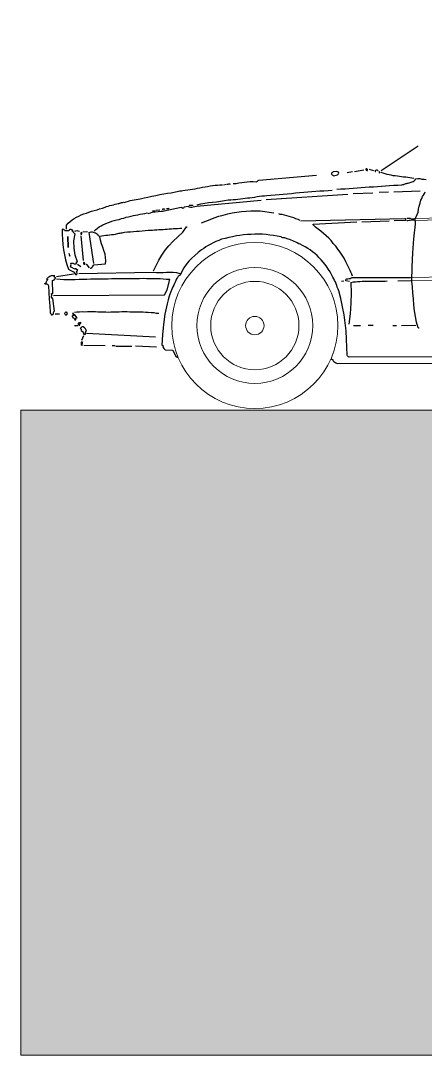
# Model space of a CAD drawing. Header units: metres. Extents: x -45 to 1930, y -347 to 488.
# Drawn here: x 179.321 to 180.953, y -146.249 to -142.077 of the extents above; entities that cross this region are included whole.
import ezdxf

# ---------------------------------------------------------------- set-up
doc = ezdxf.new("R2010")
doc.units = ezdxf.units.M
doc.layers.add('FLOATINGWINDOWS', color=2, linetype='Continuous', plot=False)
doc.layers.add('SRAFY', color=3, linetype='Continuous')
doc.layers.add('ZDIVO', color=1, linetype='Continuous')

# ---------------------------------------------------------------- blocks, each defined once
blk = doc.blocks.new('BMW5-BOK')
at = {"lineweight": 0}
for p, q in [((3.4421, 0.7929), (1.4567, 0.7598)), ((3.4429, 0.7977), (1.4711, 0.7676)), ((3.3241, 0.556), (1.472, 0.5299)), ((1.4718, 0.5172), (3.3004, 0.5284))]:
    blk.add_line(p, q, dxfattribs=at)
for points in [[(1.1752, 0.8855), (1.1911, 0.8869), (1.2079, 0.8875), (1.2239, 0.8889), (1.2406, 0.8902), (1.2566, 0.8908), (1.2726, 0.8922), (1.2893, 0.8936), (1.3053, 0.895), (1.3221, 0.8955), (1.338, 0.8969), (1.3548, 0.8983), (1.3708, 0.8989), (1.3875, 0.9003), (1.4043, 0.9017), (1.4202, 0.9022), (1.437, 0.9036), (1.441, 0.9043), (1.4442, 0.9051), (1.4466, 0.9059), (1.4498, 0.9074), (1.4522, 0.9082), (1.4554, 0.909), (1.4578, 0.9097), (1.4618, 0.9105), (1.4666, 0.9112), (1.4706, 0.9127), (1.4746, 0.9135), (1.4786, 0.915), (1.4826, 0.9166), (1.4867, 0.9197), (1.4899, 0.9229), (1.4931, 0.9268), (1.5011, 0.9283), (1.5099, 0.9282), (1.5178, 0.9265), (1.5266, 0.9256), (1.5346, 0.9247)], [(1.5068, 0.3245), (1.506, 0.3245), (1.5052, 0.3253), (1.5036, 0.3262), (1.5028, 0.3269), (1.496, 0.3494), (1.4915, 0.3725), (1.4878, 0.3957), (1.4857, 0.4197), (1.4836, 0.4436), (1.4815, 0.4676), (1.4795, 0.4915), (1.4766, 0.5147), (1.4781, 0.5721), (1.4813, 0.6287), (1.4852, 0.686), (1.4915, 0.7442), (1.4924, 0.749), (1.4917, 0.7538), (1.4909, 0.7577), (1.4894, 0.7618), (1.5025, 0.7935), (1.5035, 0.8054), (1.5068, 0.8174), (1.5102, 0.8293), (1.5135, 0.8412), (1.5168, 0.8483), (1.5201, 0.8555), (1.5242, 0.8618), (1.5283, 0.8681), (1.5315, 0.8745)], [(1.354, 0.9605), (1.502, 1.0598)], [(1.2463, 0.9564), (1.2839, 0.9638)], [(1.2982, 0.9613), (1.2982, 0.9613), (1.2982, 0.9629), (1.2982, 0.9636), (1.2982, 0.9636), (1.2982, 0.9652), (1.2967, 0.9661), (1.2959, 0.9677), (1.2943, 0.9677), (1.2935, 0.9677), (1.2927, 0.9677), (1.2919, 0.9669), (1.2919, 0.9653), (1.2919, 0.9645), (1.2934, 0.9629), (1.2942, 0.9621), (1.295, 0.9605), (1.2958, 0.9605), (1.2966, 0.9613), (1.2974, 0.9613), (1.2982, 0.9613)], [(1.3237, 0.9601), (1.3062, 0.9643)], [(1.3316, 0.9552), (1.3308, 0.9552), (1.33, 0.9569), (1.3292, 0.9577), (1.3293, 0.9584), (1.3301, 0.96), (1.3309, 0.9616), (1.3325, 0.9624), (1.3341, 0.9632), (1.3365, 0.9631), (1.3381, 0.9623), (1.3396, 0.9607), (1.3412, 0.9583)], [(0.7568, 0.9085), (0.768, 0.9091), (0.7791, 0.9114), (0.7912, 0.9128), (0.8023, 0.9143), (0.8135, 0.9157), (0.8255, 0.9164), (0.8374, 0.9162), (0.8494, 0.9153), (0.8518, 0.916), (0.855, 0.9184), (0.8574, 0.92), (0.8606, 0.9215), (1.0922, 0.9416)], [(1.1615, 0.9399), (1.1671, 0.9414), (1.1719, 0.9422), (1.1768, 0.9437), (1.1816, 0.9476), (1.1824, 0.9508), (1.1809, 0.954), (1.1777, 0.9556), (1.1745, 0.9573), (1.1601, 0.9551), (1.1585, 0.9543), (1.1561, 0.9535), (1.1545, 0.9512), (1.1529, 0.9496), (1.1537, 0.9464), (1.156, 0.944), (1.1584, 0.9416), (1.1607, 0.9399), (1.1607, 0.9399), (1.1615, 0.9399), (1.1615, 0.9399), (1.1615, 0.9399)], [(1.216, 0.9535), (1.2383, 0.9565)], [(1.3467, 0.9502), (1.3467, 0.9518), (1.3475, 0.9534), (1.3483, 0.9542), (1.3484, 0.9558), (1.3468, 0.955), (1.3467, 0.9534), (1.3459, 0.9518), (1.3467, 0.9502)], [(1.4852, 0.9285), (1.4772, 0.9302), (1.4693, 0.9311), (1.4605, 0.9328), (1.4525, 0.9337), (1.4438, 0.9346), (1.4358, 0.9355), (1.4271, 0.9364), (1.4191, 0.9381), (1.4104, 0.939), (1.4024, 0.9399), (1.3936, 0.9417), (1.3857, 0.9434), (1.3777, 0.9451), (1.3698, 0.9476), (1.3619, 0.95), (1.3539, 0.9526)], [(0.0845, 0.7243), (0.0839, 0.7403), (0.0912, 0.7481), (0.0984, 0.7552), (0.1065, 0.7615), (0.1153, 0.767), (0.1242, 0.7724), (0.1338, 0.7771), (0.1434, 0.7818), (0.1539, 0.7856), (0.1643, 0.7895), (0.1747, 0.7925), (0.1851, 0.7963), (0.1963, 0.7994), (0.2075, 0.8024), (0.2179, 0.8063), (0.2291, 0.8093), (0.2396, 0.8132), (0.246, 0.8155), (0.2524, 0.817), (0.2596, 0.8193), (0.2668, 0.8208), (0.2732, 0.8223), (0.2804, 0.8246), (0.2868, 0.8261), (0.2932, 0.8284), (0.2964, 0.8284), (0.2996, 0.8291), (0.3028, 0.8299), (0.3052, 0.8315), (0.3076, 0.8322), (0.3108, 0.8322), (0.314, 0.8329), (0.3171, 0.8321), (0.3252, 0.8352), (0.334, 0.8375), (0.3412, 0.8398), (0.3492, 0.8413), (0.3572, 0.8427), (0.3652, 0.8442), (0.3732, 0.8457), (0.3811, 0.8472), (0.3971, 0.851), (0.4123, 0.854), (0.4283, 0.8578), (0.4443, 0.8607), (0.4603, 0.8637), (0.4763, 0.8667), (0.4915, 0.8689), (0.5067, 0.8711), (0.5123, 0.8726), (0.5187, 0.8741), (0.5243, 0.8749), (0.5307, 0.8764), (0.5363, 0.8771), (0.5419, 0.8786), (0.5474, 0.8794), (0.553, 0.8809), (0.5626, 0.8815), (0.573, 0.883), (0.5826, 0.8845), (0.593, 0.8859), (0.6026, 0.8874), (0.613, 0.8896), (0.6226, 0.8911), (0.633, 0.8934), (0.6434, 0.8948), (0.653, 0.8963), (0.6633, 0.8986), (0.6729, 0.9), (0.6833, 0.9015), (0.6929, 0.9022), (0.7033, 0.9028), (0.7128, 0.9035)], [(0.6113, 0.8227), (0.6257, 0.8265), (0.6417, 0.8287), (0.6569, 0.8317), (0.6729, 0.8331), (0.6888, 0.8352), (0.7048, 0.8374), (0.7208, 0.8396), (0.736, 0.8426), (0.7464, 0.8432), (0.7559, 0.8439), (0.7655, 0.8446), (0.7759, 0.8453), (0.7855, 0.8467), (0.7951, 0.8474), (0.8047, 0.8489), (0.8142, 0.8503), (0.8238, 0.851), (0.8334, 0.8525), (0.843, 0.8539), (0.8534, 0.8554), (0.863, 0.8569), (0.8726, 0.8584), (0.8822, 0.859), (0.8917, 0.8605), (0.9085, 0.8619), (0.9253, 0.8632), (0.942, 0.8646), (0.958, 0.866), (0.9748, 0.8674), (0.9915, 0.8688), (1.0083, 0.8709), (1.0243, 0.8723), (1.041, 0.8729), (1.057, 0.8743), (1.0738, 0.8757), (1.0897, 0.877), (1.1065, 0.8784), (1.1225, 0.879), (1.1392, 0.8804), (1.1552, 0.881)], [(0.7168, 0.9034), (0.7296, 0.9057)], [(0.7328, 0.9056), (0.736, 0.9064), (0.7392, 0.9071), (0.7416, 0.9071), (0.7448, 0.9063)], [(1.4047, 0.8745), (1.51, 0.8795)], [(0.196, 0.7164), (0.2025, 0.7228), (0.2089, 0.7283), (0.2162, 0.7337), (0.2234, 0.7384), (0.2314, 0.7423), (0.2403, 0.7462), (0.2491, 0.7501), (0.2579, 0.7531), (0.2675, 0.7562), (0.2771, 0.7593), (0.2867, 0.7615), (0.2963, 0.7638), (0.3059, 0.7669), (0.3155, 0.7691), (0.3251, 0.7722), (0.3348, 0.7745), (0.3444, 0.7767), (0.354, 0.779), (0.3627, 0.7805), (0.3723, 0.7827), (0.3811, 0.7842), (0.3907, 0.7865), (0.3995, 0.788), (0.4091, 0.7902), (0.4163, 0.7878), (0.4291, 0.7924), (0.4666, 0.7975), (0.469, 0.7974), (0.473, 0.7974), (0.4762, 0.7981), (0.4786, 0.7989), (0.5466, 0.8124), (0.5482, 0.8123), (0.549, 0.8115), (0.5506, 0.8099), (0.5521, 0.8091), (0.5545, 0.8099), (0.5569, 0.8106), (0.5586, 0.813), (0.5602, 0.8146), (0.5746, 0.8168), (0.5785, 0.8143), (0.5841, 0.8127), (0.5897, 0.8134), (0.5945, 0.8149), (0.6088, 0.8171), (0.8692, 0.8416)], [(0.8891, 0.8446), (1.2188, 0.865)], [(1.2404, 0.8687), (1.3201, 0.8708)], [(1.3449, 0.8729), (1.3824, 0.8748)], [(0.4315, 0.7979), (0.4315, 0.7979), (0.4324, 0.7987), (0.4324, 0.7987), (0.4324, 0.7987), (0.4403, 0.7986), (0.4403, 0.7986), (0.4411, 0.7986), (0.4419, 0.7978), (0.4419, 0.7978)], [(0.4444, 0.801), (0.4603, 0.8023)], [(0.4723, 0.8022), (0.4723, 0.803), (0.4723, 0.8046), (0.4723, 0.8054), (0.4723, 0.8061), (0.4739, 0.8069), (0.4763, 0.8069), (0.4787, 0.8061), (0.4803, 0.8045)], [(0.4891, 0.8044), (0.4891, 0.8044), (0.4891, 0.8059), (0.4891, 0.8067), (0.4891, 0.8067), (0.4907, 0.8075), (0.4931, 0.8083), (0.4963, 0.8082), (0.4987, 0.809)], [(0.5786, 0.8207), (0.5953, 0.8205)], [(0.6287, 0.7499), (0.6456, 0.7568), (0.6632, 0.7638), (0.68, 0.7699), (0.6984, 0.7761), (0.7161, 0.7814), (0.7344, 0.786), (0.7529, 0.7897), (0.7712, 0.7927), (0.7904, 0.7956), (0.8088, 0.797), (0.8279, 0.7983), (0.8463, 0.7989), (0.8654, 0.7978), (0.8837, 0.796), (0.902, 0.7934), (0.9203, 0.7899)], [(1.0268, 0.759), (1.0181, 0.7631), (1.0093, 0.7665), (1.0006, 0.7697), (0.9919, 0.7722), (0.9823, 0.7756), (0.9728, 0.7781), (0.9641, 0.7806), (0.9545, 0.7839), (0.9505, 0.784), (0.9466, 0.784), (0.9434, 0.7849), (0.9402, 0.7865)], [(1.0299, 0.7574), (1.4488, 0.7679), (1.4504, 0.7671), (1.4519, 0.7654), (1.4519, 0.7622), (1.4519, 0.7599), (1.4064, 0.7581)], [(1.2376, 0.5354), (1.2353, 0.5434), (1.2314, 0.5506), (1.2283, 0.5578), (1.2244, 0.5659), (1.2182, 0.5795), (1.2112, 0.5931), (1.2042, 0.6068), (1.1964, 0.6196), (1.1886, 0.6317), (1.1792, 0.6438), (1.1706, 0.6559), (1.1604, 0.6672), (1.1517, 0.6784), (1.1423, 0.6881), (1.132, 0.6978), (1.121, 0.7068), (1.11, 0.7157), (1.0997, 0.7238), (1.0887, 0.7327), (1.0792, 0.7416), (1.0792, 0.7416), (1.0792, 0.7432), (1.0792, 0.744), (1.0792, 0.7448), (1.2556, 0.7545)], [(1.2756, 0.7542), (1.3856, 0.7583)], [(1.4567, 0.7598), (1.4614, 0.7597), (1.4662, 0.7605), (1.471, 0.7612), (1.4766, 0.7627), (1.4854, 0.7634)], [(1.4711, 0.7676), (1.4568, 0.7678)], [(0.122, 0.5412), (0.1236, 0.5412), (0.1252, 0.5419), (0.126, 0.5435), (0.1268, 0.5459), (0.1268, 0.5475), (0.126, 0.5491), (0.1245, 0.5507), (0.1245, 0.5523), (0.1253, 0.5539), (0.1261, 0.5555), (0.1277, 0.5563), (0.1301, 0.5578), (0.1223, 0.5643), (0.1207, 0.5643), (0.1199, 0.5643), (0.1191, 0.5643), (0.1183, 0.5635), (0.1024, 0.5717), (0.1009, 0.5749), (0.1017, 0.5781), (0.1026, 0.5821), (0.1018, 0.5861), (0.1026, 0.5869), (0.1034, 0.5877), (0.1058, 0.5868), (0.1074, 0.586), (0.109, 0.5876), (0.1106, 0.5868), (0.1122, 0.586), (0.1145, 0.5843), (0.1225, 0.5842), (0.1241, 0.5858), (0.1242, 0.5874), (0.1242, 0.5898), (0.125, 0.5922), (0.1258, 0.5922), (0.1266, 0.5922), (0.1274, 0.5921), (0.1282, 0.5929), (0.1198, 0.6201), (0.1154, 0.6481), (0.1142, 0.6777), (0.1185, 0.7055), (0.1161, 0.7063), (0.1146, 0.708), (0.113, 0.7104), (0.1122, 0.7128), (0.1122, 0.7128), (0.1106, 0.7136), (0.1099, 0.7144), (0.1091, 0.7144), (0.1083, 0.7152), (0.1083, 0.7168), (0.1091, 0.7184), (0.1091, 0.72), (0.1052, 0.7208), (0.102, 0.7225), (0.098, 0.7225), (0.0948, 0.7218), (0.0948, 0.721), (0.0948, 0.7202), (0.094, 0.7186), (0.0932, 0.7178), (0.0788, 0.718), (0.0772, 0.7188), (0.0756, 0.7196), (0.0749, 0.722), (0.0733, 0.7236), (0.0669, 0.7237), (0.0666, 0.7038), (0.068, 0.683), (0.0693, 0.6623), (0.0722, 0.6415), (0.0759, 0.6207), (0.0805, 0.6007), (0.0858, 0.5815), (0.0927, 0.5631), (0.0943, 0.5623), (0.0951, 0.5615), (0.0967, 0.5607), (0.0967, 0.5607), (0.1125, 0.5525), (0.1212, 0.5404), (0.1212, 0.5404), (0.122, 0.5412), (0.122, 0.5412), (0.122, 0.5412)], [(0.1362, 0.7148), (0.1314, 0.7165), (0.1266, 0.7173), (0.121, 0.7166), (0.1163, 0.7151)], [(0.144, 0.7036), (0.1448, 0.7036), (0.1456, 0.7044), (0.1456, 0.706), (0.1464, 0.7067), (0.1465, 0.7083), (0.1457, 0.7091), (0.1449, 0.7107), (0.1441, 0.7107), (0.1425, 0.71), (0.1425, 0.7084), (0.1424, 0.706), (0.1416, 0.7036), (0.1416, 0.7036), (0.1432, 0.7036), (0.144, 0.7036), (0.144, 0.7036)], [(0.1497, 0.7139), (0.1689, 0.7144)], [(0.1943, 0.5865), (0.1752, 0.7112), (0.1792, 0.7127), (0.1832, 0.7134), (0.188, 0.7134), (0.192, 0.7125), (0.1959, 0.7109), (0.2007, 0.7092), (0.2047, 0.7068), (0.2086, 0.7043), (0.2102, 0.7019), (0.211, 0.7003), (0.2125, 0.6987), (0.2141, 0.6971)], [(0.1797, 0.5667), (0.1797, 0.5667), (0.1813, 0.5667), (0.1821, 0.5667), (0.1821, 0.5667), (0.1861, 0.5691), (0.1893, 0.573), (0.1918, 0.577), (0.1943, 0.5809), (0.2421, 0.5843), (0.2431, 0.597), (0.2417, 0.6106), (0.2395, 0.6242), (0.2349, 0.6378), (0.2303, 0.6522), (0.2256, 0.6658), (0.2218, 0.6794), (0.218, 0.6931), (0.218, 0.6938), (0.2181, 0.6946), (0.2189, 0.6954), (0.2197, 0.6962), (0.2269, 0.6969), (0.2349, 0.6984), (0.2429, 0.6999), (0.2508, 0.7006), (0.258, 0.7021), (0.266, 0.7028), (0.274, 0.7035), (0.2812, 0.7042), (0.286, 0.7057), (0.2908, 0.7072), (0.2956, 0.708), (0.3004, 0.7087), (0.3044, 0.7095), (0.3092, 0.7102), (0.3132, 0.7109), (0.318, 0.7117), (0.3307, 0.7131), (0.3427, 0.7137), (0.3547, 0.7152), (0.3659, 0.7158), (0.3778, 0.7165), (0.3898, 0.7179), (0.4018, 0.7186), (0.4138, 0.72), (0.4226, 0.7207), (0.4305, 0.7206), (0.4393, 0.7213), (0.4481, 0.7219), (0.4561, 0.7226), (0.4649, 0.7225), (0.4737, 0.7232), (0.4816, 0.7239), (0.4904, 0.7246), (0.4984, 0.7253), (0.5072, 0.7259), (0.5152, 0.7266), (0.5239, 0.7273), (0.5319, 0.7272), (0.5407, 0.7279), (0.5487, 0.7286)], [(0.4356, 0.5562), (0.4454, 0.5784), (0.4561, 0.5998), (0.4683, 0.6196), (0.4821, 0.6394), (0.4975, 0.6575), (0.5145, 0.6756), (0.5331, 0.6937), (0.5533, 0.7118), (0.5687, 0.7339), (0.5687, 0.7339), (0.5703, 0.7339), (0.5711, 0.7339), (0.5711, 0.7339)], [(0.0915, 0.65), (0.0889, 0.6947), (0.0915, 0.65)], [(0.153, 0.5974), (0.1439, 0.6972)], [(1.1764, 0.1829), (2.4994, 0.1847)], [(2.6992, 0.2116), (1.2246, 0.2086), (1.2222, 0.2094), (1.2198, 0.211), (1.2174, 0.2135), (1.2167, 0.2166), (1.2155, 0.2486), (1.2135, 0.2813), (1.2116, 0.314), (1.208, 0.3467), (1.2036, 0.3787), (1.1977, 0.4115), (1.1909, 0.4443), (1.1826, 0.4763), (1.1795, 0.4827), (1.1764, 0.4899), (1.1741, 0.4971), (1.1718, 0.5043), (1.1687, 0.5116), (1.1656, 0.518), (1.1625, 0.5244), (1.1586, 0.5308), (1.1531, 0.5413), (1.1477, 0.5517), (1.1414, 0.5621), (1.1344, 0.5718), (1.1274, 0.5815), (1.1195, 0.5911), (1.1116, 0.6008), (1.1038, 0.6089), (1.0951, 0.6178), (1.0857, 0.6259), (1.0762, 0.6332), (1.0667, 0.6405), (1.0572, 0.647), (1.0469, 0.6527), (1.0366, 0.6584), (1.0263, 0.6634), (1.0208, 0.6658), (1.0144, 0.6691), (1.0089, 0.6716), (1.0026, 0.6748), (0.997, 0.6773), (0.9907, 0.6798), (0.9851, 0.6822), (0.9787, 0.6839), (0.9748, 0.6856), (0.9716, 0.6872), (0.9676, 0.688), (0.9645, 0.6889), (0.9605, 0.6889), (0.9565, 0.6898), (0.9533, 0.6914), (0.9494, 0.693), (0.9343, 0.6964), (0.9191, 0.699), (0.904, 0.7008), (0.8897, 0.7026), (0.8745, 0.7036), (0.8594, 0.7038), (0.8442, 0.704), (0.8291, 0.7034), (0.8139, 0.7028), (0.7987, 0.7014), (0.7836, 0.6992), (0.7692, 0.697), (0.754, 0.694), (0.7396, 0.691), (0.7244, 0.6872), (0.71, 0.6834), (0.698, 0.6788), (0.6867, 0.6742), (0.6763, 0.6695), (0.6659, 0.6641), (0.6562, 0.6586), (0.6466, 0.6532), (0.6377, 0.6469), (0.6289, 0.6406), (0.6152, 0.6296), (0.6023, 0.6186), (0.5894, 0.6069), (0.578, 0.595), (0.5675, 0.5816), (0.5578, 0.5682), (0.5488, 0.5539), (0.5422, 0.5389), (0.535, 0.535), (0.5317, 0.5295), (0.5285, 0.5239), (0.5252, 0.5176), (0.5227, 0.5112), (0.5195, 0.5049), (0.517, 0.4985), (0.5137, 0.4914), (0.5104, 0.4851), (0.5038, 0.4692), (0.4988, 0.4541), (0.4939, 0.439), (0.4897, 0.4231), (0.4803, 0.3818), (0.475, 0.3396), (0.4713, 0.2981), (0.4691, 0.2567), (0.4699, 0.2567), (0.4707, 0.2567), (0.4715, 0.2559), (0.4731, 0.2551), (0.4739, 0.2543), (0.4739, 0.2535), (0.4739, 0.2519), (0.473, 0.2511), (0.4738, 0.2471), (0.4761, 0.2438), (0.4793, 0.2406), (0.4824, 0.2382), (0.5127, 0.237), (0.5252, 0.2113), (0.526, 0.2097), (0.5276, 0.2097), (0.5292, 0.2097), (0.5307, 0.208), (0.5323, 0.2088), (0.533, 0.2107)], [(0.0974, 0.6157), (0.0952, 0.6261), (0.0943, 0.6237), (0.0951, 0.6213), (0.0966, 0.6189), (0.0974, 0.6157)], [(0.1568, 0.5838), (0.1568, 0.5838), (0.1576, 0.5838), (0.1584, 0.5838), (0.1584, 0.5838), (0.1561, 0.591), (0.1537, 0.5902), (0.1529, 0.5886), (0.1529, 0.5862), (0.1536, 0.5838), (0.1544, 0.5838), (0.1544, 0.5838), (0.1552, 0.5838), (0.1568, 0.5838)], [(0.0445, 0.5334), (0.1124, 0.5445)], [(0.1423, 0.5728), (0.1281, 0.5818)], [(0.134, 0.5458), (0.4331, 0.5515), (0.4467, 0.5497), (0.4602, 0.5495), (0.4738, 0.5501), (0.4873, 0.5507), (0.5009, 0.5514), (0.5145, 0.5512), (0.5272, 0.5494), (0.5407, 0.5461)], [(0.1765, 0.5684), (0.1671, 0.5804), (0.1663, 0.5805), (0.1648, 0.5813), (0.1639, 0.5813), (0.1623, 0.5813)], [(0.0257, 0.3789), (0.0273, 0.3797), (0.0298, 0.3813), (0.0314, 0.3836), (0.0322, 0.386), (0.0322, 0.3884), (0.0331, 0.3908), (0.0339, 0.3932), (0.0363, 0.394), (0.029, 0.4451), (0.0274, 0.4451), (0.0274, 0.4459), (0.0274, 0.4459), (0.0258, 0.4459), (0.0235, 0.4499), (0.0235, 0.4539), (0.0244, 0.4587), (0.0237, 0.4643), (0.0244, 0.4651), (0.026, 0.4651), (0.0276, 0.465), (0.0293, 0.4658), (0.0275, 0.5169), (0.0363, 0.52), (0.0356, 0.5224), (0.0356, 0.5239), (0.0372, 0.5247), (0.0396, 0.5255), (0.0396, 0.5271), (0.0404, 0.5271), (0.0404, 0.5271), (0.0397, 0.5287), (0.0388, 0.5295), (0.0373, 0.5303), (0.0357, 0.5311), (0.0341, 0.5328), (0.0341, 0.5335), (0.0341, 0.5344), (0.0349, 0.5359), (0.0365, 0.5359), (0.0334, 0.5368), (0.0294, 0.5376), (0.0262, 0.5368), (0.023, 0.5361), (0.0198, 0.5353), (0.0166, 0.5338), (0.0134, 0.5314), (0.0102, 0.5291), (0.0077, 0.5267), (0.0061, 0.5251), (0.0045, 0.5236), (0.0037, 0.522), (0.0045, 0.5228), (0.0061, 0.5228), (0.0069, 0.5228), (0.0077, 0.5227), (0.0076, 0.5203), (0.006, 0.518), (0.0036, 0.5148), (0.0019, 0.5116), (-0.0006, 0.5045), (-0.0013, 0.5045), (-0.0022, 0.5045), (-0.0029, 0.5053), (-0.0037, 0.5061), (-0.0029, 0.5045), (-0.0006, 0.5045), (0.0018, 0.5045), (0.0042, 0.5044), (0.0066, 0.5028), (0.009, 0.5012), (0.0105, 0.4988), (0.0121, 0.4964), (0.0125, 0.4692), (0.0146, 0.4421), (0.0166, 0.4158), (0.0179, 0.3878), (0.0202, 0.3846), (0.0218, 0.3822), (0.0233, 0.3798), (0.0249, 0.3774), (0.0249, 0.3774), (0.0257, 0.3781), (0.0257, 0.3789), (0.0257, 0.3789)], [(0.0315, 0.4562), (0.479, 0.4599), (0.4904, 0.4797), (0.5005, 0.5211), (0.4878, 0.522), (0.4742, 0.523), (0.4615, 0.524), (0.4479, 0.5241), (0.4344, 0.5243), (0.42, 0.5245), (0.4064, 0.5247), (0.3929, 0.5249), (0.3785, 0.5243), (0.365, 0.5244), (0.3506, 0.5238), (0.3371, 0.524), (0.3227, 0.5242), (0.3091, 0.5236), (0.2948, 0.5238), (0.2812, 0.5239), (0.2661, 0.5234), (0.2517, 0.5227), (0.2373, 0.5229), (0.223, 0.5231), (0.2086, 0.5225), (0.1943, 0.5227), (0.1807, 0.5221), (0.1664, 0.5215), (0.1504, 0.5217), (0.1353, 0.5211), (0.1193, 0.5205), (0.1041, 0.5207), (0.089, 0.5201), (0.0738, 0.5203), (0.0587, 0.5213), (0.0444, 0.523)], [(1.1927, 0.5152), (1.203, 0.5159)], [(1.2261, 0.5132), (1.2102, 0.5158), (1.2103, 0.5198), (1.2119, 0.5221), (1.2151, 0.5237), (1.2183, 0.5245), (1.2239, 0.5252), (1.2287, 0.5259), (1.2327, 0.5275), (1.2359, 0.5298), (1.472, 0.5299)], [(1.2239, 0.341), (1.23, 0.3831), (1.233, 0.4254), (1.2335, 0.4668), (1.2325, 0.5099), (1.2413, 0.5114), (1.2493, 0.5121), (1.258, 0.5128), (1.2668, 0.5135), (1.2764, 0.5141), (1.2852, 0.514), (1.2947, 0.5147), (1.3035, 0.5146), (1.3131, 0.5144), (1.3219, 0.5143), (1.3314, 0.5142), (1.341, 0.5141), (1.3498, 0.5148), (1.3593, 0.5147), (1.3689, 0.5153), (1.3777, 0.516)], [(1.42, 0.5154), (1.4718, 0.5172)], [(0.0378, 0.3836), (0.0561, 0.3833)], [(0.0847, 0.379), (0.0848, 0.3798), (0.0856, 0.3813), (0.0864, 0.3821), (0.088, 0.3829), (0.0872, 0.3853), (0.0865, 0.3877), (0.0841, 0.3885), (0.0825, 0.3902), (0.0809, 0.391), (0.0801, 0.3894), (0.0793, 0.3878), (0.0776, 0.3854), (0.076, 0.3847), (0.0768, 0.3823), (0.0792, 0.3799), (0.0815, 0.3782), (0.0824, 0.3782), (0.0831, 0.379), (0.084, 0.379), (0.0847, 0.379)], [(0.1196, 0.3586), (0.1196, 0.3586), (0.1204, 0.3594), (0.1212, 0.3593), (0.1212, 0.3593), (0.1221, 0.3665), (0.1229, 0.3673), (0.1245, 0.3681), (0.1261, 0.3672), (0.1276, 0.3664), (0.1175, 0.3794), (0.1151, 0.3802), (0.1135, 0.3818), (0.1119, 0.3834), (0.1104, 0.3866), (0.1095, 0.3842), (0.1103, 0.3818), (0.1111, 0.3794), (0.1118, 0.3762), (0.1118, 0.3754), (0.111, 0.3754), (0.1094, 0.3755), (0.1078, 0.3755), (0.107, 0.3739), (0.107, 0.3723), (0.1078, 0.3707), (0.1085, 0.3683), (0.1093, 0.3675), (0.1101, 0.3675), (0.1125, 0.3666), (0.1141, 0.3666), (0.1172, 0.3594), (0.1172, 0.3594), (0.118, 0.3594), (0.1188, 0.3594), (0.1196, 0.3586)], [(0.116, 0.3897), (0.1264, 0.3904), (0.1368, 0.3911), (0.1471, 0.3917), (0.1583, 0.3916), (0.1687, 0.3922), (0.179, 0.3921), (0.1894, 0.392), (0.2005, 0.3918), (0.2109, 0.3909), (0.2213, 0.3907), (0.2316, 0.3906), (0.2428, 0.3905), (0.2532, 0.3903), (0.2636, 0.391), (0.2747, 0.3909), (0.2851, 0.3915), (0.2963, 0.3914), (0.3074, 0.392), (0.3178, 0.3919), (0.3289, 0.3917), (0.3401, 0.3916), (0.3505, 0.3914), (0.3616, 0.3913), (0.372, 0.3912), (0.3824, 0.391), (0.3935, 0.3909), (0.4039, 0.39), (0.4142, 0.389), (0.4254, 0.3889), (0.4358, 0.3879), (0.4461, 0.3862), (0.4565, 0.3853)], [(0.1169, 0.3355), (0.1296, 0.3361)], [(0.1368, 0.3352), (0.1385, 0.3424), (0.1393, 0.3432), (0.1401, 0.344), (0.1409, 0.344), (0.1425, 0.3447), (0.1417, 0.3455), (0.1417, 0.3463), (0.1417, 0.3471), (0.141, 0.3479), (0.1386, 0.3464), (0.1362, 0.3464), (0.1337, 0.3456), (0.1313, 0.3449), (0.1313, 0.3441), (0.1313, 0.3433), (0.1313, 0.3417), (0.1313, 0.3409), (0.136, 0.3352), (0.136, 0.3352), (0.1368, 0.3352), (0.1368, 0.3352), (0.1368, 0.3352)], [(1.2414, 0.336), (1.2701, 0.3356)], [(1.3004, 0.3368), (1.3211, 0.3373)], [(1.4009, 0.3363), (1.4152, 0.3361)], [(1.4351, 0.3358), (1.4926, 0.3374)], [(0.1563, 0.3007), (0.1571, 0.3007), (0.1587, 0.3006), (0.1595, 0.3006), (0.1603, 0.3014), (0.1612, 0.3078), (0.1612, 0.3094), (0.162, 0.3102), (0.1628, 0.3117), (0.1644, 0.3125), (0.1629, 0.3173), (0.1606, 0.3222), (0.1566, 0.327), (0.1511, 0.3303), (0.1495, 0.3303), (0.1487, 0.3303), (0.1471, 0.3303), (0.1447, 0.3295), (0.139, 0.324), (0.1414, 0.3232), (0.143, 0.3216), (0.143, 0.3184), (0.1437, 0.316), (0.1469, 0.3136), (0.1493, 0.3111), (0.1516, 0.3071), (0.1531, 0.3031), (0.1531, 0.3023), (0.1539, 0.3015), (0.1555, 0.3007), (0.1563, 0.3007)], [(0.1464, 0.2761), (0.1546, 0.2959)], [(0.4432, 0.2882), (0.1643, 0.303)], [(0.1469, 0.2561), (0.147, 0.2593), (0.1478, 0.2625), (0.1487, 0.2649), (0.1487, 0.2681), (0.1479, 0.2689), (0.1463, 0.2697), (0.1455, 0.2689), (0.1439, 0.2682), (0.1431, 0.2673), (0.1431, 0.2657), (0.1431, 0.2634), (0.143, 0.261), (0.143, 0.2594), (0.1438, 0.2586), (0.1446, 0.257), (0.1461, 0.2553), (0.1461, 0.2553), (0.1469, 0.2561), (0.1469, 0.2561), (0.1469, 0.2561)], [(0.1541, 0.256), (0.2402, 0.2549)], [(0.2801, 0.2544), (0.2681, 0.2545)], [(0.2833, 0.252), (0.3479, 0.2527)], [(0.4475, 0.2482), (0.363, 0.2525)], [(1.1511, 0.2023), (1.1519, 0.2007), (1.1543, 0.1999), (1.1566, 0.1991), (1.159, 0.1991), (1.159, 0.1975), (1.159, 0.1967), (1.159, 0.1951), (1.1598, 0.1935), (1.1629, 0.191), (1.1669, 0.1878), (1.1708, 0.1853), (1.1764, 0.1829)]]:
    blk.add_lwpolyline(points)
for radius in [0.335, 0.2334, 0.178, 0.0371]:
    blk.add_circle((0.8438, 0.3357), radius, dxfattribs=at)

msp = doc.modelspace()

# ---------------------------------------------------------------- hatches: boundary and pattern name
at = {"layer": 'SRAFY', "linetype": 'Continuous', "lineweight": 0}
msp.add_hatch(color=251, dxfattribs=at).paths.add_polyline_path([(179.320908, -146.248956), (179.320908, -143.647185), (184.419934, -143.647185), (184.419934, -141.659629), (196.154199, -141.659629), (196.154199, -142.459629), (205.916439, -142.459629), (215.279839, -142.582523), (215.215271, -146.248956)])

# ---------------------------------------------------------------- linework, layer by layer
at = {"layer": 'FLOATINGWINDOWS', "linetype": 'Continuous', "lineweight": 0}
msp.add_line((179.320908, -143.647185), (179.320908, -146.248956), dxfattribs=at)
at = {"layer": 'FLOATINGWINDOWS', "linetype": 'Continuous', "lineweight": 0, "flags": 128}
msp.add_lwpolyline([(179.320908, -146.248956), (179.320908, -143.647185), (184.419934, -143.647185), (184.419934, -141.659629), (196.154199, -141.659629), (196.154199, -142.459629), (205.916439, -142.459629), (215.279839, -142.582523), (215.215271, -146.248956)], close=True, dxfattribs=at)
at = {"layer": 'ZDIVO', "linetype": 'Continuous', "lineweight": 0}
msp.add_line((179.320908, -143.647185), (184.419934, -143.647185), dxfattribs=at)

# ---------------------------------------------------------------- block references
at = {"linetype": 'Continuous', "lineweight": 0}
msp.add_blockref('BMW5-BOK', (179.421508, -143.642003), dxfattribs=at)

doc.saveas('drawing.dxf')
